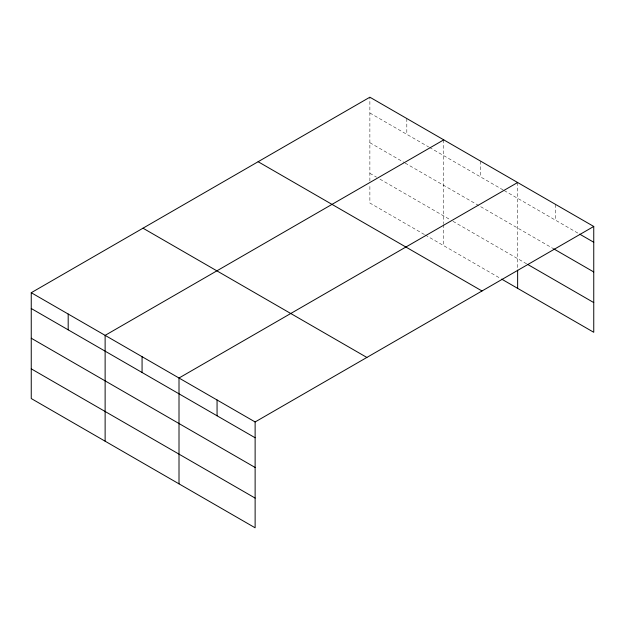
<?xml version="1.0" encoding="UTF-8"?>
<svg xmlns="http://www.w3.org/2000/svg" width="625" height="625" viewBox="0 0 625 625"><rect width="100%" height="100%" fill="white"/><g stroke="black" fill="none" stroke-linecap="round" stroke-linejoin="round"><path stroke-width="0.47" stroke-dasharray="3.12 2.34" d="M369.875 180.992L369.875 97.203M369.875 113.008L428.641 146.938M429.484 147.422L503.359 190.078M504.203 190.562L578.859 233.664M369.875 142.719L404.297 162.594M405.141 163.078L479.016 205.727M480.695 206.695L554.039 249.039M369.875 173.328L376.594 177.203M379.953 179.148L449.633 219.375M452.992 221.312L526.734 263.891M424.445 234.539L369.875 203.039L369.875 184.828M425.289 235.023L500.844 278.648M555.695 204.484L555.695 220.289M517.633 182.516L517.633 269.18M480.695 161.188L480.695 176.992M443.758 139.859L443.758 223.648M443.758 224.609L443.758 245.688M406.812 118.531L406.812 134.336"/><path stroke-width="0.94" d="M593.75 226.461L369.875 97.203L31.25 292.711L31.25 398.539L255.125 527.797L255.125 421.961L593.75 226.461L593.75 332.289L501.68 279.133M443.758 139.859L105.125 335.367L105.125 441.195M517.633 182.516L179.008 378.016L179.008 483.852M579.688 234.141L593.75 242.258M554.039 249.039L593.75 271.969M527.562 264.367L593.75 302.578M258.133 161.727L482 290.977M143 228.195L366.867 357.445M31.25 292.711L255.125 421.961M31.25 308.516L255.125 437.766M31.25 338.227L255.125 467.477M31.25 368.836L255.125 498.086M517.633 270.133L517.633 288.344M217.062 399.992L217.062 415.797M142.07 356.688L142.07 372.492M68.188 314.039L68.188 329.844"/></g></svg>
